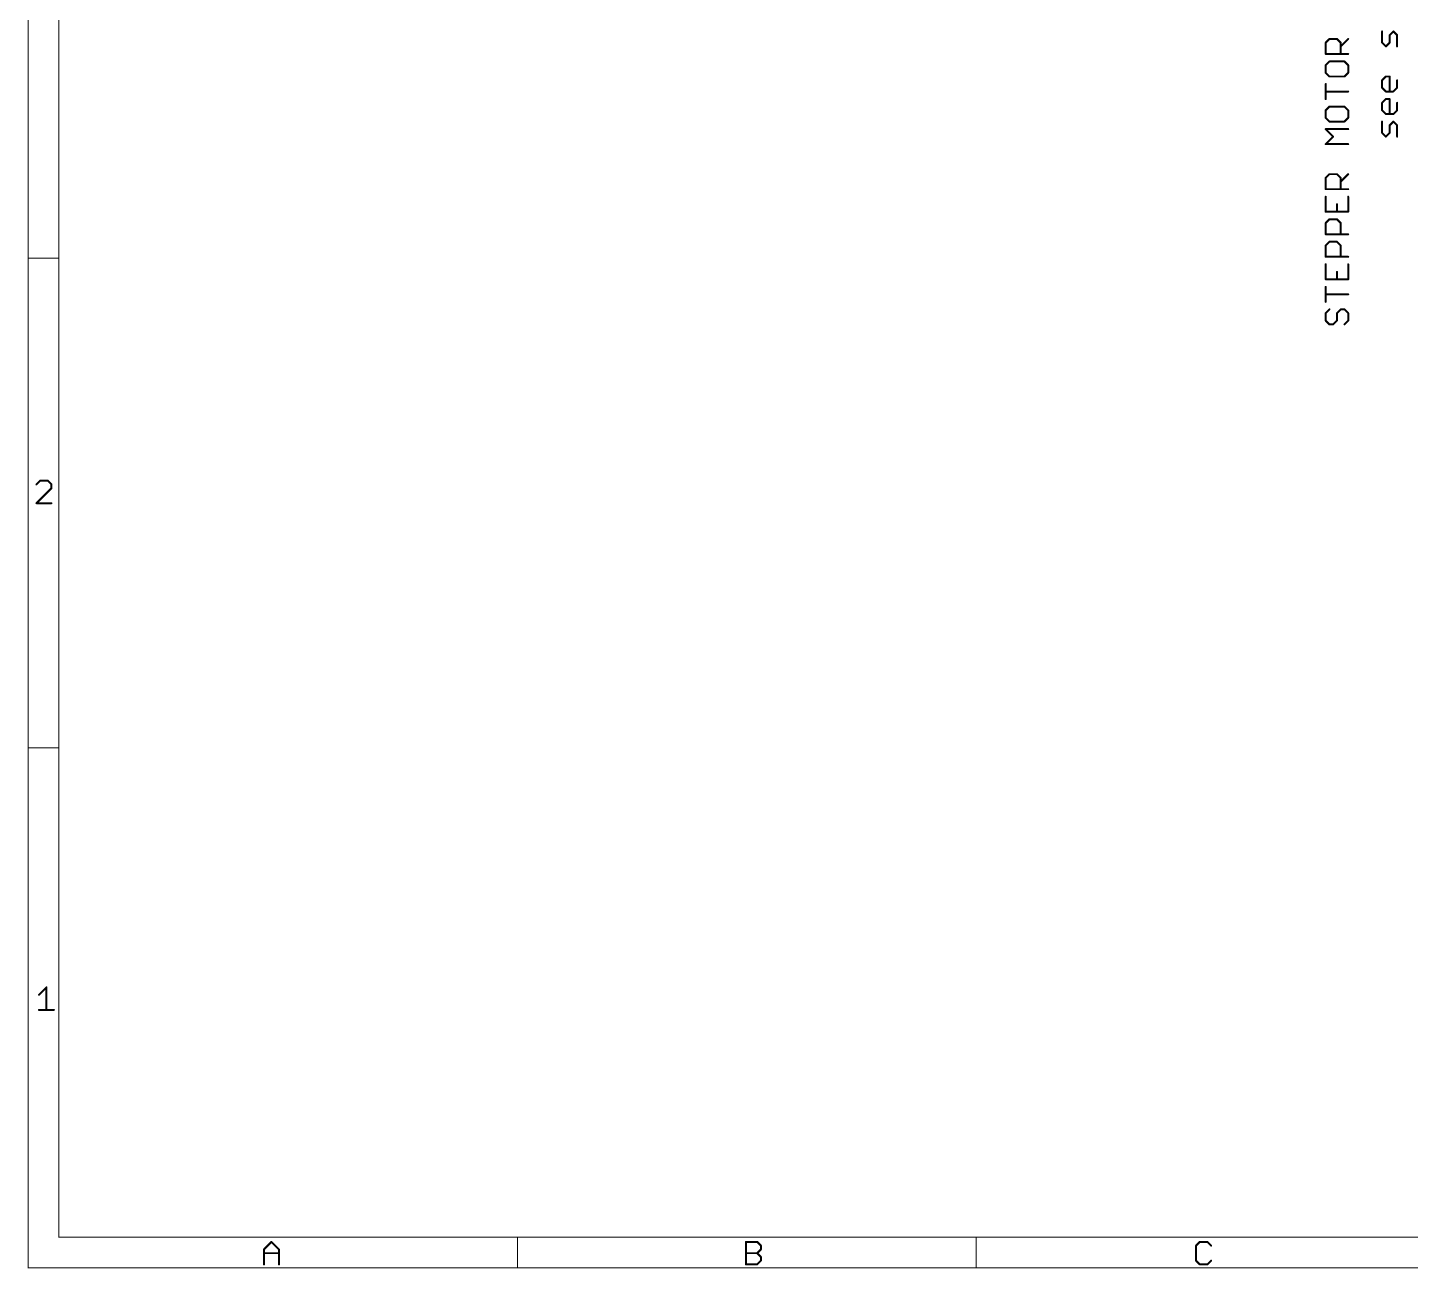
# Model space of a CAD drawing. Extents: x 0 to 387, y 0 to 260.
# Drawn here: x -0.1 to 143.5, y -0.1 to 128.7 of the extents above; entities that cross this region are included whole.
import ezdxf

# ---------------------------------------------------------------- set-up
doc = ezdxf.new("R2010")
doc.units = 0
doc.layers.add('94', color=14, linetype='CONTINUOUS')

msp = doc.modelspace()

# ---------------------------------------------------------------- linework, layer by layer
at = {"layer": '94'}
for points, const_width in [([(0, 155.575), (0, 104.775)], 0.1016), ([(3.175, 155.575), (3.175, 104.775)], 0.1016), ([(140.5792, 127.1394), (140.5792, 128.3088)], 0.2032), ([(141.7486, 128.3088), (141.3588, 127.919)], 0.2032), ([(141.3588, 127.919), (141.3588, 127.1394)], 0.2032), ([(142.1384, 127.919), (141.7486, 128.3088)], 0.2032), ([(142.1384, 126.7496), (142.1384, 127.919)], 0.2032), ([(134.7196, 127.1394), (135.1094, 127.5292)], 0.2032), ([(134.7196, 125.97), (134.7196, 127.1394)], 0.2032), ([(135.1094, 127.5292), (135.889, 127.5292)], 0.2032), ([(135.889, 127.5292), (136.2788, 127.1394)], 0.2032), ([(136.2788, 126.7496), (137.0584, 127.5292)], 0.2032), ([(136.2788, 127.1394), (136.2788, 125.97)], 0.2032), ([(140.969, 126.7496), (140.5792, 127.1394)], 0.2032), ([(141.3588, 127.1394), (140.969, 126.7496)], 0.2032), ([(137.0584, 125.97), (134.7196, 125.97)], 0.2032), ([(135.1094, 125.1904), (134.7196, 124.8006)], 0.2032), ([(134.7196, 124.8006), (134.7196, 124.021)], 0.2032), ([(136.6686, 125.1904), (135.1094, 125.1904)], 0.2032), ([(137.0584, 124.8006), (136.6686, 125.1904)], 0.2032), ([(137.0584, 124.021), (137.0584, 124.8006)], 0.2032), ([(134.7196, 124.021), (135.1094, 123.6312)], 0.2032), ([(135.1094, 123.6312), (136.6686, 123.6312)], 0.2032), ([(136.6686, 123.6312), (137.0584, 124.021)], 0.2032), ([(140.5792, 123.2414), (140.969, 123.6312)], 0.2032), ([(140.969, 123.6312), (141.3588, 123.6312)], 0.2032), ([(141.3588, 123.6312), (141.3588, 122.072)], 0.2032), ([(134.7196, 121.2924), (134.7196, 122.8516)], 0.2032), ([(137.0584, 122.072), (134.7196, 122.072)], 0.2032), ([(140.5792, 122.4618), (140.5792, 123.2414)], 0.2032), ([(140.969, 122.072), (140.5792, 122.4618)], 0.2032), ([(141.7486, 122.072), (140.969, 122.072)], 0.2032), ([(142.1384, 122.4618), (141.7486, 122.072)], 0.2032), ([(142.1384, 123.2414), (142.1384, 122.4618)], 0.2032), ([(135.1094, 120.5128), (134.7196, 120.123)], 0.2032), ([(136.6686, 120.5128), (135.1094, 120.5128)], 0.2032), ([(137.0584, 120.123), (136.6686, 120.5128)], 0.2032), ([(140.5792, 120.9026), (140.969, 121.2924)], 0.2032), ([(140.5792, 120.123), (140.5792, 120.9026)], 0.2032), ([(140.969, 121.2924), (141.3588, 121.2924)], 0.2032), ([(141.3588, 121.2924), (141.3588, 119.7332)], 0.2032), ([(142.1384, 120.9026), (142.1384, 120.123)], 0.2032), ([(134.7196, 120.123), (134.7196, 119.3434)], 0.2032), ([(134.7196, 119.3434), (135.1094, 118.9536)], 0.2032), ([(136.6686, 118.9536), (137.0584, 119.3434)], 0.2032), ([(137.0584, 119.3434), (137.0584, 120.123)], 0.2032), ([(140.969, 119.7332), (140.5792, 120.123)], 0.2032), ([(141.7486, 119.7332), (140.969, 119.7332)], 0.2032), ([(142.1384, 120.123), (141.7486, 119.7332)], 0.2032), ([(135.4992, 117.3944), (134.7196, 118.174)], 0.2032), ([(134.7196, 118.174), (137.0584, 118.174)], 0.2032), ([(135.1094, 118.9536), (136.6686, 118.9536)], 0.2032), ([(140.5792, 117.7842), (140.5792, 118.9536)], 0.2032), ([(140.969, 117.3944), (140.5792, 117.7842)], 0.2032), ([(141.3588, 117.7842), (140.969, 117.3944)], 0.2032), ([(141.7486, 118.9536), (141.3588, 118.5638)], 0.2032), ([(141.3588, 118.5638), (141.3588, 117.7842)], 0.2032), ([(142.1384, 118.5638), (141.7486, 118.9536)], 0.2032), ([(142.1384, 117.3944), (142.1384, 118.5638)], 0.2032), ([(134.7196, 116.6148), (135.4992, 117.3944)], 0.2032), ([(137.0584, 116.6148), (134.7196, 116.6148)], 0.2032), ([(134.7196, 113.1066), (135.1094, 113.4964)], 0.2032), ([(135.1094, 113.4964), (135.889, 113.4964)], 0.2032), ([(135.889, 113.4964), (136.2788, 113.1066)], 0.2032), ([(136.2788, 112.7168), (137.0584, 113.4964)], 0.2032), ([(134.7196, 111.9372), (134.7196, 113.1066)], 0.2032), ([(137.0584, 111.9372), (134.7196, 111.9372)], 0.2032), ([(136.2788, 113.1066), (136.2788, 111.9372)], 0.2032), ([(134.7196, 111.1576), (134.7196, 109.5984)], 0.2032), ([(137.0584, 109.5984), (137.0584, 111.1576)], 0.2032), ([(134.7196, 109.5984), (137.0584, 109.5984)], 0.2032), ([(135.889, 109.5984), (135.889, 110.378)], 0.2032), ([(134.7196, 108.429), (135.1094, 108.8188)], 0.2032), ([(134.7196, 107.2596), (134.7196, 108.429)], 0.2032), ([(135.1094, 108.8188), (135.889, 108.8188)], 0.2032), ([(135.889, 108.8188), (136.2788, 108.429)], 0.2032), ([(136.2788, 108.429), (136.2788, 107.2596)], 0.2032), ([(137.0584, 107.2596), (134.7196, 107.2596)], 0.2032), ([(134.7196, 106.0902), (135.1094, 106.48)], 0.2032), ([(135.1094, 106.48), (135.889, 106.48)], 0.2032), ([(135.889, 106.48), (136.2788, 106.0902)], 0.2032), ([(0, 104.775), (0, 53.975)], 0.1016), ([(0, 104.775), (3.175, 104.775)], 0.1016), ([(3.175, 104.775), (3.175, 53.975)], 0.1016), ([(134.7196, 104.9208), (134.7196, 106.0902)], 0.2032), ([(137.0584, 104.9208), (134.7196, 104.9208)], 0.2032), ([(136.2788, 106.0902), (136.2788, 104.9208)], 0.2032), ([(134.7196, 104.1412), (134.7196, 102.582)], 0.2032), ([(135.889, 102.582), (135.889, 103.3616)], 0.2032), ([(137.0584, 102.582), (137.0584, 104.1412)], 0.2032), ([(134.7196, 102.582), (137.0584, 102.582)], 0.2032), ([(134.7196, 100.2432), (134.7196, 101.8024)], 0.2032), ([(137.0584, 101.0228), (134.7196, 101.0228)], 0.2032), ([(135.1094, 99.4636), (134.7196, 99.0738)], 0.2032), ([(134.7196, 99.0738), (134.7196, 98.2942)], 0.2032), ([(135.889, 99.0738), (136.2788, 99.4636)], 0.2032), ([(135.889, 98.2942), (135.889, 99.0738)], 0.2032), ([(136.2788, 99.4636), (136.6686, 99.4636)], 0.2032), ([(136.6686, 99.4636), (137.0584, 99.0738)], 0.2032), ([(137.0584, 99.0738), (137.0584, 98.2942)], 0.2032), ([(134.7196, 98.2942), (135.1094, 97.9044)], 0.2032), ([(135.1094, 97.9044), (135.4992, 97.9044)], 0.2032), ([(135.4992, 97.9044), (135.889, 98.2942)], 0.2032), ([(137.0584, 98.2942), (136.6686, 97.9044)], 0.2032), ([(1.2534, 81.6884), (0.8636, 81.2986)], 0.2032), ([(0.8636, 79.3496), (2.4228, 80.9088)], 0.2032), ([(2.033, 81.6884), (1.2534, 81.6884)], 0.2032), ([(2.4228, 81.2986), (2.033, 81.6884)], 0.2032), ([(2.4228, 80.9088), (2.4228, 81.2986)], 0.2032), ([(2.4228, 79.3496), (0.8636, 79.3496)], 0.2032), ([(0, 53.975), (0, 0)], 0.1016), ([(0, 53.975), (3.175, 53.975)], 0.1016), ([(3.175, 53.975), (3.175, 3.175)], 0.1016), ([(1.1176, 28.3308), (1.8972, 29.1104)], 0.2032), ([(1.8972, 29.1104), (1.8972, 26.7716)], 0.2032), ([(1.1176, 26.7716), (2.6768, 26.7716)], 0.2032), ([(3.175, 3.175), (50.8, 3.175)], 0.1016), ([(50.8, 3.175), (98.425, 3.175)], 0.1016), ([(50.8, 0), (50.8, 3.175)], 0.1016), ([(98.425, 3.175), (146.05, 3.175)], 0.1016), ([(98.425, 3.175), (98.425, 0)], 0.1016), ([(24.4856, 1.9148), (25.2652, 2.6944)], 0.2032), ([(24.4856, 0.3556), (24.4856, 1.9148)], 0.2032), ([(24.4856, 1.525), (26.0448, 1.525)], 0.2032), ([(25.2652, 2.6944), (26.0448, 1.9148)], 0.2032), ([(26.0448, 1.9148), (26.0448, 0.3556)], 0.2032), ([(74.5236, 0.3556), (74.5236, 2.6944)], 0.2032), ([(74.5236, 2.6944), (75.693, 2.6944)], 0.2032), ([(74.5236, 1.525), (75.693, 1.525)], 0.2032), ([(75.693, 2.6944), (76.0828, 2.3046)], 0.2032), ([(76.0828, 1.9148), (75.693, 1.525)], 0.2032), ([(75.693, 1.525), (76.0828, 1.1352)], 0.2032), ([(76.0828, 2.3046), (76.0828, 1.9148)], 0.2032), ([(121.6494, 2.6944), (121.2596, 2.3046)], 0.2032), ([(121.2596, 2.3046), (121.2596, 0.7454)], 0.2032), ([(122.429, 2.6944), (121.6494, 2.6944)], 0.2032), ([(122.8188, 2.3046), (122.429, 2.6944)], 0.2032), ([(0, 0), (50.8, 0)], 0.1016), ([(50.8, 0), (98.425, 0)], 0.1016), ([(75.693, 0.3556), (74.5236, 0.3556)], 0.2032), ([(76.0828, 0.7454), (75.693, 0.3556)], 0.2032), ([(76.0828, 1.1352), (76.0828, 0.7454)], 0.2032), ([(98.425, 0), (146.05, 0)], 0.1016), ([(121.2596, 0.7454), (121.6494, 0.3556)], 0.2032), ([(121.6494, 0.3556), (122.429, 0.3556)], 0.2032), ([(122.429, 0.3556), (122.8188, 0.7454)], 0.2032)]:
    msp.add_lwpolyline(points, dxfattribs=dict(at, const_width=const_width))
for points, const_width in [([(140.63, 128.3088, 1), (140.5284, 128.3088)], 0.1016), ([(141.4096, 127.919, 1), (141.308, 127.919)], 0.1016), ([(141.3229, 127.9549, 1), (141.3947, 127.8831)], 0.1016), ([(141.7845, 128.3447, 1), (141.7127, 128.2729)], 0.1016), ([(141.7845, 128.2729, 1), (141.7127, 128.3447)], 0.1016), ([(142.1892, 127.919, 1), (142.0876, 127.919)], 0.1016), ([(142.1025, 127.8831, 1), (142.1743, 127.9549)], 0.1016), ([(134.7704, 127.1394, 1), (134.6688, 127.1394)], 0.1016), ([(134.6837, 127.1753, 1), (134.7555, 127.1035)], 0.1016), ([(135.1094, 127.58, 1), (135.1094, 127.4784)], 0.1016), ([(135.1453, 127.4933, 1), (135.0735, 127.5651)], 0.1016), ([(135.9249, 127.5651, 1), (135.8531, 127.4933)], 0.1016), ([(135.889, 127.4784, 1), (135.889, 127.58)], 0.1016), ([(136.3296, 127.1394, 1), (136.228, 127.1394)], 0.1016), ([(136.2429, 126.7855, 1), (136.3147, 126.7137)], 0.1016), ([(136.2429, 127.1035, 1), (136.3147, 127.1753)], 0.1016), ([(137.0943, 127.4933, 1), (137.0225, 127.5651)], 0.1016), ([(140.6151, 127.1753, 1), (140.5433, 127.1035)], 0.1016), ([(140.5284, 127.1394, 1), (140.63, 127.1394)], 0.1016), ([(140.9331, 126.7855, 1), (141.0049, 126.7137)], 0.1016), ([(140.9331, 126.7137, 1), (141.0049, 126.7855)], 0.1016), ([(141.308, 127.1394, 1), (141.4096, 127.1394)], 0.1016), ([(141.3947, 127.1035, 1), (141.3229, 127.1753)], 0.1016), ([(142.0876, 126.7496, 1), (142.1892, 126.7496)], 0.1016), ([(134.7196, 126.0208, 1), (134.7196, 125.9192)], 0.1016), ([(134.6688, 125.97, 1), (134.7704, 125.97)], 0.1016), ([(134.7704, 124.8006, 1), (134.6688, 124.8006)], 0.1016), ([(135.1094, 125.2412, 1), (135.1094, 125.1396)], 0.1016), ([(135.1453, 125.1545, 1), (135.0735, 125.2263)], 0.1016), ([(136.228, 125.97, 1), (136.3296, 125.97)], 0.1016), ([(136.7045, 125.2263, 1), (136.6327, 125.1545)], 0.1016), ([(136.6686, 125.1396, 1), (136.6686, 125.2412)], 0.1016), ([(137.1092, 124.8006, 1), (137.0076, 124.8006)], 0.1016), ([(137.0584, 125.9192, 1), (137.0584, 126.0208)], 0.1016), ([(134.6837, 124.8365, 1), (134.7555, 124.7647)], 0.1016), ([(134.7555, 124.0569, 1), (134.6837, 123.9851)], 0.1016), ([(134.6688, 124.021, 1), (134.7704, 124.021)], 0.1016), ([(135.1094, 123.682, 1), (135.1094, 123.5804)], 0.1016), ([(135.0735, 123.5953, 1), (135.1453, 123.6671)], 0.1016), ([(136.6327, 123.6671, 1), (136.7045, 123.5953)], 0.1016), ([(136.6686, 123.5804, 1), (136.6686, 123.682)], 0.1016), ([(137.0076, 124.021, 1), (137.1092, 124.021)], 0.1016), ([(137.0225, 124.7647, 1), (137.0943, 124.8365)], 0.1016), ([(137.0943, 123.9851, 1), (137.0225, 124.0569)], 0.1016), ([(140.969, 123.682, 1), (140.969, 123.5804)], 0.1016), ([(141.0049, 123.5953, 1), (140.9331, 123.6671)], 0.1016), ([(141.4096, 123.6312, 1), (141.308, 123.6312)], 0.1016), ([(141.3588, 123.5804, 1), (141.3588, 123.682)], 0.1016), ([(134.7704, 122.8516, 1), (134.6688, 122.8516)], 0.1016), ([(134.7196, 122.1228, 1), (134.7196, 122.0212)], 0.1016), ([(137.0584, 122.0212, 1), (137.0584, 122.1228)], 0.1016), ([(140.63, 123.2414, 1), (140.5284, 123.2414)], 0.1016), ([(140.5433, 123.2773, 1), (140.6151, 123.2055)], 0.1016), ([(140.6151, 122.4977, 1), (140.5433, 122.4259)], 0.1016), ([(140.5284, 122.4618, 1), (140.63, 122.4618)], 0.1016), ([(140.969, 122.1228, 1), (140.969, 122.0212)], 0.1016), ([(140.9331, 122.0361, 1), (141.0049, 122.1079)], 0.1016), ([(141.308, 122.072, 1), (141.4096, 122.072)], 0.1016), ([(141.7127, 122.1079, 1), (141.7845, 122.0361)], 0.1016), ([(141.7486, 122.0212, 1), (141.7486, 122.1228)], 0.1016), ([(142.1892, 123.2414, 1), (142.0876, 123.2414)], 0.1016), ([(142.0876, 122.4618, 1), (142.1892, 122.4618)], 0.1016), ([(142.1743, 122.4259, 1), (142.1025, 122.4977)], 0.1016), ([(134.6688, 121.2924, 1), (134.7704, 121.2924)], 0.1016), ([(135.1094, 120.5636, 1), (135.1094, 120.462)], 0.1016), ([(135.1453, 120.4769, 1), (135.0735, 120.5487)], 0.1016), ([(136.7045, 120.5487, 1), (136.6327, 120.4769)], 0.1016), ([(136.6686, 120.462, 1), (136.6686, 120.5636)], 0.1016), ([(140.63, 120.9026, 1), (140.5284, 120.9026)], 0.1016), ([(140.5433, 120.9385, 1), (140.6151, 120.8667)], 0.1016), ([(140.969, 121.3432, 1), (140.969, 121.2416)], 0.1016), ([(141.0049, 121.2565, 1), (140.9331, 121.3283)], 0.1016), ([(141.4096, 121.2924, 1), (141.308, 121.2924)], 0.1016), ([(141.3588, 121.2416, 1), (141.3588, 121.3432)], 0.1016), ([(142.1892, 120.9026, 1), (142.0876, 120.9026)], 0.1016), ([(134.7704, 120.123, 1), (134.6688, 120.123)], 0.1016), ([(134.6837, 120.1589, 1), (134.7555, 120.0871)], 0.1016), ([(134.7555, 119.3793, 1), (134.6837, 119.3075)], 0.1016), ([(134.6688, 119.3434, 1), (134.7704, 119.3434)], 0.1016), ([(137.1092, 120.123, 1), (137.0076, 120.123)], 0.1016), ([(137.0076, 119.3434, 1), (137.1092, 119.3434)], 0.1016), ([(137.0225, 120.0871, 1), (137.0943, 120.1589)], 0.1016), ([(137.0943, 119.3075, 1), (137.0225, 119.3793)], 0.1016), ([(140.6151, 120.1589, 1), (140.5433, 120.0871)], 0.1016), ([(140.5284, 120.123, 1), (140.63, 120.123)], 0.1016), ([(140.969, 119.784, 1), (140.969, 119.6824)], 0.1016), ([(140.9331, 119.6973, 1), (141.0049, 119.7691)], 0.1016), ([(141.308, 119.7332, 1), (141.4096, 119.7332)], 0.1016), ([(141.7127, 119.7691, 1), (141.7845, 119.6973)], 0.1016), ([(141.7486, 119.6824, 1), (141.7486, 119.784)], 0.1016), ([(142.0876, 120.123, 1), (142.1892, 120.123)], 0.1016), ([(142.1743, 120.0871, 1), (142.1025, 120.1589)], 0.1016), ([(134.7555, 118.2099, 1), (134.6837, 118.1381)], 0.1016), ([(134.7196, 118.2248, 1), (134.7196, 118.1232)], 0.1016), ([(135.1094, 119.0044, 1), (135.1094, 118.9028)], 0.1016), ([(135.0735, 118.9177, 1), (135.1453, 118.9895)], 0.1016), ([(136.6327, 118.9895, 1), (136.7045, 118.9177)], 0.1016), ([(136.6686, 118.9028, 1), (136.6686, 119.0044)], 0.1016), ([(137.0584, 118.1232, 1), (137.0584, 118.2248)], 0.1016), ([(140.63, 118.9536, 1), (140.5284, 118.9536)], 0.1016), ([(140.6151, 117.8201, 1), (140.5433, 117.7483)], 0.1016), ([(140.5284, 117.7842, 1), (140.63, 117.7842)], 0.1016), ([(141.4096, 118.5638, 1), (141.308, 118.5638)], 0.1016), ([(141.3229, 118.5997, 1), (141.3947, 118.5279)], 0.1016), ([(141.308, 117.7842, 1), (141.4096, 117.7842)], 0.1016), ([(141.3947, 117.7483, 1), (141.3229, 117.8201)], 0.1016), ([(141.7845, 118.9895, 1), (141.7127, 118.9177)], 0.1016), ([(141.7845, 118.9177, 1), (141.7127, 118.9895)], 0.1016), ([(142.1892, 118.5638, 1), (142.0876, 118.5638)], 0.1016), ([(142.1025, 118.5279, 1), (142.1743, 118.5997)], 0.1016), ([(134.7196, 116.6656, 1), (134.7196, 116.564)], 0.1016), ([(134.6837, 116.6507, 1), (134.7555, 116.5789)], 0.1016), ([(135.5351, 117.3585, 1), (135.4633, 117.4303)], 0.1016), ([(135.4633, 117.3585, 1), (135.5351, 117.4303)], 0.1016), ([(137.0584, 116.564, 1), (137.0584, 116.6656)], 0.1016), ([(140.9331, 117.4303, 1), (141.0049, 117.3585)], 0.1016), ([(140.9331, 117.3585, 1), (141.0049, 117.4303)], 0.1016), ([(142.0876, 117.3944, 1), (142.1892, 117.3944)], 0.1016), ([(135.1094, 113.5472, 1), (135.1094, 113.4456)], 0.1016), ([(135.1453, 113.4605, 1), (135.0735, 113.5323)], 0.1016), ([(135.9249, 113.5323, 1), (135.8531, 113.4605)], 0.1016), ([(135.889, 113.4456, 1), (135.889, 113.5472)], 0.1016), ([(137.0943, 113.4605, 1), (137.0225, 113.5323)], 0.1016), ([(134.7704, 113.1066, 1), (134.6688, 113.1066)], 0.1016), ([(134.6837, 113.1425, 1), (134.7555, 113.0707)], 0.1016), ([(134.7196, 111.988, 1), (134.7196, 111.8864)], 0.1016), ([(134.6688, 111.9372, 1), (134.7704, 111.9372)], 0.1016), ([(136.3296, 113.1066, 1), (136.228, 113.1066)], 0.1016), ([(136.2429, 112.7527, 1), (136.3147, 112.6809)], 0.1016), ([(136.228, 111.9372, 1), (136.3296, 111.9372)], 0.1016), ([(136.2429, 113.0707, 1), (136.3147, 113.1425)], 0.1016), ([(137.0584, 111.8864, 1), (137.0584, 111.988)], 0.1016), ([(134.7704, 111.1576, 1), (134.6688, 111.1576)], 0.1016), ([(137.1092, 111.1576, 1), (137.0076, 111.1576)], 0.1016), ([(134.7196, 109.6492, 1), (134.7196, 109.5476)], 0.1016), ([(134.6688, 109.5984, 1), (134.7704, 109.5984)], 0.1016), ([(135.9398, 110.378, 1), (135.8382, 110.378)], 0.1016), ([(135.8382, 109.5984, 1), (135.9398, 109.5984)], 0.1016), ([(137.0076, 109.5984, 1), (137.1092, 109.5984)], 0.1016), ([(137.0584, 109.5476, 1), (137.0584, 109.6492)], 0.1016), ([(134.7704, 108.429, 1), (134.6688, 108.429)], 0.1016), ([(134.6837, 108.4649, 1), (134.7555, 108.3931)], 0.1016), ([(135.1094, 108.8696, 1), (135.1094, 108.768)], 0.1016), ([(135.1453, 108.7829, 1), (135.0735, 108.8547)], 0.1016), ([(135.9249, 108.8547, 1), (135.8531, 108.7829)], 0.1016), ([(135.889, 108.768, 1), (135.889, 108.8696)], 0.1016), ([(136.3296, 108.429, 1), (136.228, 108.429)], 0.1016), ([(136.2429, 108.3931, 1), (136.3147, 108.4649)], 0.1016), ([(134.7196, 107.3104, 1), (134.7196, 107.2088)], 0.1016), ([(134.6688, 107.2596, 1), (134.7704, 107.2596)], 0.1016), ([(135.1094, 106.5308, 1), (135.1094, 106.4292)], 0.1016), ([(135.1453, 106.4441, 1), (135.0735, 106.5159)], 0.1016), ([(135.9249, 106.5159, 1), (135.8531, 106.4441)], 0.1016), ([(135.889, 106.4292, 1), (135.889, 106.5308)], 0.1016), ([(136.228, 107.2596, 1), (136.3296, 107.2596)], 0.1016), ([(137.0584, 107.2088, 1), (137.0584, 107.3104)], 0.1016), ([(0.0254, 104.775, 1), (-0.0254, 104.775)], 0.0508), ([(0, 104.8004, 1), (0, 104.7496)], 0.0508), ([(-0.0254, 104.775, 1), (0.0254, 104.775)], 0.0508), ([(3.2004, 104.775, 1), (3.1496, 104.775)], 0.0508), ([(3.1496, 104.775, 1), (3.2004, 104.775)], 0.0508), ([(3.175, 104.7496, 1), (3.175, 104.8004)], 0.0508), ([(134.7704, 106.0902, 1), (134.6688, 106.0902)], 0.1016), ([(134.6837, 106.1261, 1), (134.7555, 106.0543)], 0.1016), ([(134.7196, 104.9716, 1), (134.7196, 104.87)], 0.1016), ([(134.6688, 104.9208, 1), (134.7704, 104.9208)], 0.1016), ([(136.3296, 106.0902, 1), (136.228, 106.0902)], 0.1016), ([(136.228, 104.9208, 1), (136.3296, 104.9208)], 0.1016), ([(136.2429, 106.0543, 1), (136.3147, 106.1261)], 0.1016), ([(137.0584, 104.87, 1), (137.0584, 104.9716)], 0.1016), ([(134.7704, 104.1412, 1), (134.6688, 104.1412)], 0.1016), ([(135.9398, 103.3616, 1), (135.8382, 103.3616)], 0.1016), ([(137.1092, 104.1412, 1), (137.0076, 104.1412)], 0.1016), ([(134.7196, 102.6328, 1), (134.7196, 102.5312)], 0.1016), ([(134.6688, 102.582, 1), (134.7704, 102.582)], 0.1016), ([(135.8382, 102.582, 1), (135.9398, 102.582)], 0.1016), ([(137.0076, 102.582, 1), (137.1092, 102.582)], 0.1016), ([(137.0584, 102.5312, 1), (137.0584, 102.6328)], 0.1016), ([(134.7704, 101.8024, 1), (134.6688, 101.8024)], 0.1016), ([(134.7196, 101.0736, 1), (134.7196, 100.972)], 0.1016), ([(137.0584, 100.972, 1), (137.0584, 101.0736)], 0.1016), ([(134.6688, 100.2432, 1), (134.7704, 100.2432)], 0.1016), ([(134.7704, 99.0738, 1), (134.6688, 99.0738)], 0.1016), ([(134.6837, 99.1097, 1), (134.7555, 99.0379)], 0.1016), ([(135.1453, 99.4277, 1), (135.0735, 99.4995)], 0.1016), ([(135.9398, 99.0738, 1), (135.8382, 99.0738)], 0.1016), ([(135.8531, 99.1097, 1), (135.9249, 99.0379)], 0.1016), ([(136.2788, 99.5144, 1), (136.2788, 99.4128)], 0.1016), ([(136.3147, 99.4277, 1), (136.2429, 99.4995)], 0.1016), ([(136.7045, 99.4995, 1), (136.6327, 99.4277)], 0.1016), ([(136.6686, 99.4128, 1), (136.6686, 99.5144)], 0.1016), ([(137.1092, 99.0738, 1), (137.0076, 99.0738)], 0.1016), ([(137.0225, 99.0379, 1), (137.0943, 99.1097)], 0.1016), ([(134.7555, 98.3301, 1), (134.6837, 98.2583)], 0.1016), ([(134.6688, 98.2942, 1), (134.7704, 98.2942)], 0.1016), ([(135.1094, 97.9552, 1), (135.1094, 97.8536)], 0.1016), ([(135.0735, 97.8685, 1), (135.1453, 97.9403)], 0.1016), ([(135.4633, 97.9403, 1), (135.5351, 97.8685)], 0.1016), ([(135.4992, 97.8536, 1), (135.4992, 97.9552)], 0.1016), ([(135.8382, 98.2942, 1), (135.9398, 98.2942)], 0.1016), ([(135.9249, 98.2583, 1), (135.8531, 98.3301)], 0.1016), ([(136.6327, 97.9403, 1), (136.7045, 97.8685)], 0.1016), ([(137.0076, 98.2942, 1), (137.1092, 98.2942)], 0.1016), ([(137.0943, 98.2583, 1), (137.0225, 98.3301)], 0.1016), ([(0.8277, 81.3345, 1), (0.8995, 81.2627)], 0.1016), ([(1.2534, 81.7392, 1), (1.2534, 81.6376)], 0.1016), ([(1.2893, 81.6525, 1), (1.2175, 81.7243)], 0.1016), ([(2.0689, 81.7243, 1), (1.9971, 81.6525)], 0.1016), ([(2.033, 81.6376, 1), (2.033, 81.7392)], 0.1016), ([(2.4736, 81.2986, 1), (2.372, 81.2986)], 0.1016), ([(2.372, 80.9088, 1), (2.4736, 80.9088)], 0.1016), ([(2.3869, 81.2627, 1), (2.4587, 81.3345)], 0.1016), ([(2.4587, 80.8729, 1), (2.3869, 80.9447)], 0.1016), ([(0.8636, 79.4004, 1), (0.8636, 79.2988)], 0.1016), ([(0.8277, 79.3855, 1), (0.8995, 79.3137)], 0.1016), ([(2.4228, 79.2988, 1), (2.4228, 79.4004)], 0.1016), ([(0.0254, 53.975, 1), (-0.0254, 53.975)], 0.0508), ([(0, 54.0004, 1), (0, 53.9496)], 0.0508), ([(-0.0254, 53.975, 1), (0.0254, 53.975)], 0.0508), ([(3.2004, 53.975, 1), (3.1496, 53.975)], 0.0508), ([(3.1496, 53.975, 1), (3.2004, 53.975)], 0.0508), ([(3.175, 53.9496, 1), (3.175, 54.0004)], 0.0508), ([(1.948, 29.1104, 1), (1.8464, 29.1104)], 0.1016), ([(1.9331, 29.0745, 1), (1.8613, 29.1463)], 0.1016), ([(1.0817, 28.3667, 1), (1.1535, 28.2949)], 0.1016), ([(1.1176, 26.8224, 1), (1.1176, 26.7208)], 0.1016), ([(1.8464, 26.7716, 1), (1.948, 26.7716)], 0.1016), ([(2.6768, 26.7208, 1), (2.6768, 26.8224)], 0.1016), ([(3.175, 3.2004, 1), (3.175, 3.1496)], 0.0508), ([(3.1496, 3.175, 1), (3.2004, 3.175)], 0.0508), ([(50.8, 3.2004, 1), (50.8, 3.1496)], 0.0508), ([(50.8254, 3.175, 1), (50.7746, 3.175)], 0.0508), ([(50.8, 3.1496, 1), (50.8, 3.2004)], 0.0508), ([(98.425, 3.2004, 1), (98.425, 3.1496)], 0.0508), ([(98.4504, 3.175, 1), (98.3996, 3.175)], 0.0508), ([(98.425, 3.1496, 1), (98.425, 3.2004)], 0.0508), ([(24.5364, 1.9148, 1), (24.4348, 1.9148)], 0.1016), ([(24.4497, 1.9507, 1), (24.5215, 1.8789)], 0.1016), ([(24.4856, 1.5758, 1), (24.4856, 1.4742)], 0.1016), ([(25.3011, 2.7303, 1), (25.2293, 2.6585)], 0.1016), ([(25.3011, 2.6585, 1), (25.2293, 2.7303)], 0.1016), ([(26.0956, 1.9148, 1), (25.994, 1.9148)], 0.1016), ([(26.0089, 1.8789, 1), (26.0807, 1.9507)], 0.1016), ([(26.0448, 1.4742, 1), (26.0448, 1.5758)], 0.1016), ([(74.5744, 2.6944, 1), (74.4728, 2.6944)], 0.1016), ([(74.5236, 2.7452, 1), (74.5236, 2.6436)], 0.1016), ([(74.5236, 1.5758, 1), (74.5236, 1.4742)], 0.1016), ([(75.7289, 2.7303, 1), (75.6571, 2.6585)], 0.1016), ([(75.7289, 1.5609, 1), (75.6571, 1.4891)], 0.1016), ([(75.6571, 1.5609, 1), (75.7289, 1.4891)], 0.1016), ([(75.693, 2.6436, 1), (75.693, 2.7452)], 0.1016), ([(75.693, 1.4742, 1), (75.693, 1.5758)], 0.1016), ([(76.1336, 2.3046, 1), (76.032, 2.3046)], 0.1016), ([(76.032, 1.9148, 1), (76.1336, 1.9148)], 0.1016), ([(76.0469, 2.2687, 1), (76.1187, 2.3405)], 0.1016), ([(76.1187, 1.8789, 1), (76.0469, 1.9507)], 0.1016), ([(121.3104, 2.3046, 1), (121.2088, 2.3046)], 0.1016), ([(121.2237, 2.3405, 1), (121.2955, 2.2687)], 0.1016), ([(121.6494, 2.7452, 1), (121.6494, 2.6436)], 0.1016), ([(121.6853, 2.6585, 1), (121.6135, 2.7303)], 0.1016), ([(122.4649, 2.7303, 1), (122.3931, 2.6585)], 0.1016), ([(122.429, 2.6436, 1), (122.429, 2.7452)], 0.1016), ([(122.7829, 2.2687, 1), (122.8547, 2.3405)], 0.1016), ([(0, 0.0254, 1), (0, -0.0254)], 0.0508), ([(-0.0254, 0, 1), (0.0254, 0)], 0.0508), ([(24.4348, 0.3556, 1), (24.5364, 0.3556)], 0.1016), ([(25.994, 0.3556, 1), (26.0956, 0.3556)], 0.1016), ([(50.8, 0.0254, 1), (50.8, -0.0254)], 0.0508), ([(50.7746, 0, 1), (50.8254, 0)], 0.0508), ([(50.8, -0.0254, 1), (50.8, 0.0254)], 0.0508), ([(74.5236, 0.4064, 1), (74.5236, 0.3048)], 0.1016), ([(74.4728, 0.3556, 1), (74.5744, 0.3556)], 0.1016), ([(75.6571, 0.3915, 1), (75.7289, 0.3197)], 0.1016), ([(75.693, 0.3048, 1), (75.693, 0.4064)], 0.1016), ([(76.1336, 1.1352, 1), (76.032, 1.1352)], 0.1016), ([(76.032, 0.7454, 1), (76.1336, 0.7454)], 0.1016), ([(76.0469, 1.0993, 1), (76.1187, 1.1711)], 0.1016), ([(76.1187, 0.7095, 1), (76.0469, 0.7813)], 0.1016), ([(98.425, 0.0254, 1), (98.425, -0.0254)], 0.0508), ([(98.3996, 0, 1), (98.4504, 0)], 0.0508), ([(98.425, -0.0254, 1), (98.425, 0.0254)], 0.0508), ([(121.2955, 0.7813, 1), (121.2237, 0.7095)], 0.1016), ([(121.2088, 0.7454, 1), (121.3104, 0.7454)], 0.1016), ([(121.6494, 0.4064, 1), (121.6494, 0.3048)], 0.1016), ([(121.6135, 0.3197, 1), (121.6853, 0.3915)], 0.1016), ([(122.3931, 0.3915, 1), (122.4649, 0.3197)], 0.1016), ([(122.429, 0.3048, 1), (122.429, 0.4064)], 0.1016), ([(122.8547, 0.7095, 1), (122.7829, 0.7813)], 0.1016)]:
    msp.add_lwpolyline(points, format="xyb", dxfattribs=dict(at, const_width=const_width))

doc.saveas('drawing.dxf')
